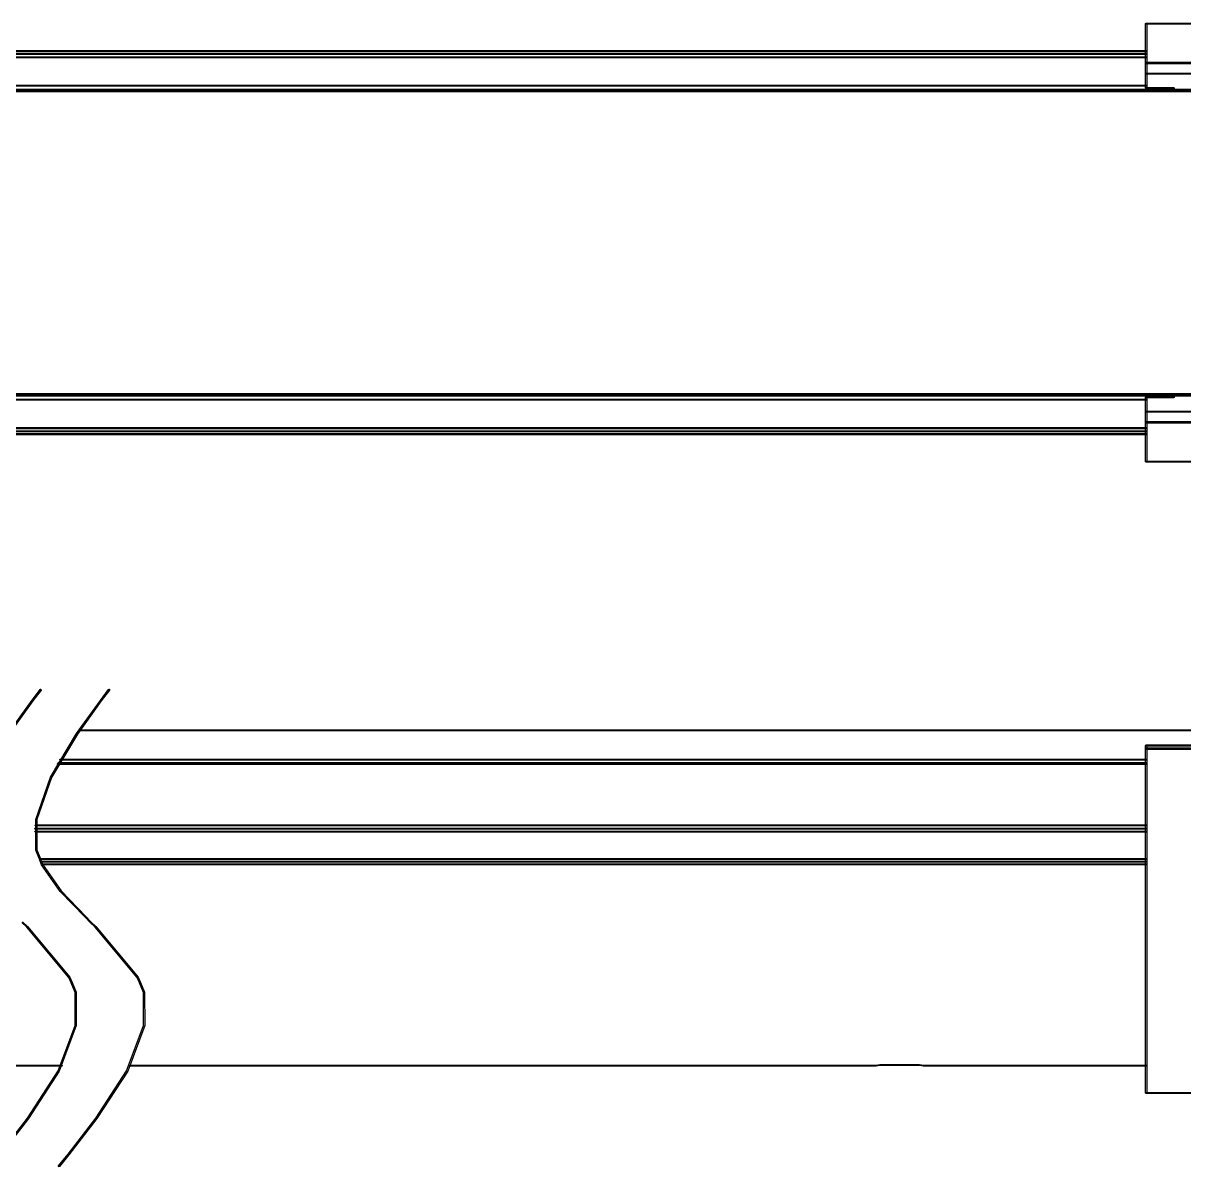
# Model space of a CAD drawing. Extents: x 0.54 to 10.46, y 0.74 to 7.76.
# Drawn here: x 8.192 to 8.958, y 4.366 to 5.121 of the extents above; entities that cross this region are included whole.
import ezdxf

# ---------------------------------------------------------------- set-up
doc = ezdxf.new("R2010")
doc.units = 0
doc.layers.get('0').update_dxf_attribs({"linetype": 'CONTINUOUS'})

msp = doc.modelspace()

# ---------------------------------------------------------------- linework, layer by layer
at = {"color": 0}
for points in [[(8.9649, 5.12028), (8.93332, 5.12028), (8.93321, 5.12028), (8.93294, 5.12061), (8.93294, 5.12067), (8.93294, 5.12076), (8.93321, 5.12099), (8.93332, 5.12099), (8.9649, 5.12099), (8.96496, 5.12099), (8.96528, 5.12076), (8.96528, 5.12067), (8.96528, 5.12061), (8.96496, 5.12028), (8.9649, 5.12028)], [(8.93332, 5.09451), (8.93321, 5.09451), (8.93294, 5.09483), (8.93294, 5.09489), (8.93294, 5.12067), (8.93294, 5.12076), (8.93321, 5.12099), (8.93332, 5.12099), (8.93338, 5.12099), (8.93365, 5.12076), (8.93365, 5.12067), (8.93365, 5.09489), (8.93365, 5.09483), (8.93338, 5.09451), (8.93332, 5.09451)], [(8.93332, 5.10221), (8.10331, 5.10221), (8.10319, 5.10221), (8.10297, 5.10254), (8.10297, 5.1026), (8.10297, 5.10271), (8.10319, 5.10292), (8.10331, 5.10292), (8.93332, 5.10292), (8.93338, 5.10292), (8.93365, 5.10271), (8.93365, 5.1026), (8.93365, 5.10254), (8.93338, 5.10221), (8.93332, 5.10221)], [(8.93332, 5.09814), (8.10075, 5.09814), (8.10064, 5.09814), (8.10042, 5.09847), (8.10042, 5.09853), (8.10042, 5.09864), (8.10064, 5.09885), (8.10075, 5.09885), (8.93332, 5.09885), (8.93338, 5.09885), (8.93365, 5.09864), (8.93365, 5.09853), (8.93365, 5.09847), (8.93338, 5.09814), (8.93332, 5.09814)], [(9.25672, 5.09451), (8.93332, 5.09451), (8.93321, 5.09451), (8.93294, 5.09483), (8.93294, 5.09489), (8.93294, 5.095), (8.93321, 5.09521), (8.93332, 5.09521), (9.25672, 5.09521), (9.25678, 5.09521), (9.25711, 5.095), (9.25711, 5.09489), (9.25711, 5.09483), (9.25678, 5.09451), (9.25672, 5.09451)], [(8.93332, 5.09413), (8.93321, 5.09413), (8.93294, 5.0944), (8.93294, 5.09446), (8.93294, 5.09489), (8.93294, 5.095), (8.93321, 5.09521), (8.93332, 5.09521), (8.93338, 5.09521), (8.93365, 5.095), (8.93365, 5.09489), (8.93365, 5.09446), (8.93365, 5.0944), (8.93338, 5.09413), (8.93332, 5.09413)], [(9.23594, 5.09413), (8.93332, 5.09413), (8.93321, 5.09413), (8.93294, 5.0944), (8.93294, 5.09446), (8.93294, 5.09457), (8.93321, 5.09483), (8.93332, 5.09483), (9.23594, 5.09483), (9.236, 5.09483), (9.23628, 5.09457), (9.23628, 5.09446), (9.23628, 5.0944), (9.236, 5.09413), (9.23594, 5.09413)], [(8.93332, 5.08729), (8.93321, 5.08729), (8.93294, 5.08757), (8.93294, 5.08762), (8.93294, 5.09451), (8.93294, 5.09462), (8.93321, 5.09483), (8.93332, 5.09483), (8.93338, 5.09483), (8.93365, 5.09462), (8.93365, 5.09451), (8.93365, 5.08762), (8.93365, 5.08757), (8.93338, 5.08729), (8.93332, 5.08729)], [(9.23594, 5.08729), (8.93332, 5.08729), (8.93321, 5.08729), (8.93294, 5.08757), (8.93294, 5.08762), (8.93294, 5.08772), (8.93321, 5.088), (8.93332, 5.088), (9.23594, 5.088), (9.236, 5.088), (9.23628, 5.08772), (9.23628, 5.08762), (9.23628, 5.08757), (9.236, 5.08729), (9.23594, 5.08729)], [(8.93332, 5.07785), (8.93321, 5.07785), (8.93294, 5.07813), (8.93294, 5.07818), (8.93294, 5.08762), (8.93294, 5.08772), (8.93321, 5.088), (8.93332, 5.088), (8.93338, 5.088), (8.93365, 5.08772), (8.93365, 5.08762), (8.93365, 5.07818), (8.93365, 5.07813), (8.93338, 5.07785), (8.93332, 5.07785)], [(9.23594, 5.07671), (8.08925, 5.07671), (8.08914, 5.07671), (8.08886, 5.07704), (8.08886, 5.0771), (8.08886, 5.07721), (8.08914, 5.07742), (8.08925, 5.07742), (9.23594, 5.07742), (9.236, 5.07742), (9.23628, 5.07721), (9.23628, 5.0771), (9.23628, 5.07704), (9.236, 5.07671), (9.23594, 5.07671)], [(8.95133, 5.07785), (8.93326, 5.07785), (8.93317, 5.07785), (8.93294, 5.07813), (8.93294, 5.07818), (8.93294, 5.07829), (8.93317, 5.07856), (8.93326, 5.07856), (8.95133, 5.07856), (8.95139, 5.07856), (8.95171, 5.07829), (8.95171, 5.07818), (8.95171, 5.07813), (8.95139, 5.07785), (8.95133, 5.07785)], [(8.95133, 5.07671), (8.95122, 5.07671), (8.95101, 5.07704), (8.95101, 5.0771), (8.95101, 5.07818), (8.95101, 5.07829), (8.95122, 5.07856), (8.95133, 5.07856), (8.95139, 5.07856), (8.95171, 5.07829), (8.95171, 5.07818), (8.95171, 5.0771), (8.95171, 5.07704), (8.95139, 5.07671), (8.95133, 5.07671)], [(9.23594, 4.87478), (5.46832, 4.87478), (5.46821, 4.87478), (5.46793, 4.87506), (5.46793, 4.87511), (5.46793, 4.87522), (5.46821, 4.87549), (5.46832, 4.87549), (9.23594, 4.87549), (9.236, 4.87549), (9.23628, 4.87522), (9.23628, 4.87511), (9.23628, 4.87506), (9.236, 4.87478), (9.23594, 4.87478)], [(8.95133, 4.87364), (8.93326, 4.87364), (8.93317, 4.87364), (8.93294, 4.87392), (8.93294, 4.87397), (8.93294, 4.87408), (8.93317, 4.87435), (8.93326, 4.87435), (8.95133, 4.87435), (8.95139, 4.87435), (8.95171, 4.87408), (8.95171, 4.87397), (8.95171, 4.87392), (8.95139, 4.87364), (8.95133, 4.87364)], [(8.93332, 4.86421), (8.93321, 4.86421), (8.93294, 4.86447), (8.93294, 4.86453), (8.93294, 4.87397), (8.93294, 4.87408), (8.93321, 4.87435), (8.93332, 4.87435), (8.93338, 4.87435), (8.93365, 4.87408), (8.93365, 4.87397), (8.93365, 4.86453), (8.93365, 4.86447), (8.93338, 4.86421), (8.93332, 4.86421)], [(8.95133, 4.87364), (8.95122, 4.87364), (8.95101, 4.87392), (8.95101, 4.87397), (8.95101, 4.87511), (8.95101, 4.87522), (8.95122, 4.87549), (8.95133, 4.87549), (8.95139, 4.87549), (8.95171, 4.87522), (8.95171, 4.87511), (8.95171, 4.87397), (8.95171, 4.87392), (8.95139, 4.87364), (8.95133, 4.87364)], [(9.23594, 4.86421), (8.93332, 4.86421), (8.93321, 4.86421), (8.93294, 4.86447), (8.93294, 4.86453), (8.93294, 4.86464), (8.93321, 4.8649), (8.93332, 4.8649), (9.23594, 4.8649), (9.236, 4.8649), (9.23628, 4.86464), (9.23628, 4.86453), (9.23628, 4.86447), (9.236, 4.86421), (9.23594, 4.86421)], [(8.93332, 4.85736), (8.93321, 4.85736), (8.93294, 4.85764), (8.93294, 4.85769), (8.93294, 4.86458), (8.93294, 4.86469), (8.93321, 4.8649), (8.93332, 4.8649), (8.93338, 4.8649), (8.93365, 4.86469), (8.93365, 4.86458), (8.93365, 4.85769), (8.93365, 4.85764), (8.93338, 4.85736), (8.93332, 4.85736)], [(8.93332, 4.85699), (8.93321, 4.85699), (8.93294, 4.85726), (8.93294, 4.85732), (8.93294, 4.85775), (8.93294, 4.85786), (8.93321, 4.85807), (8.93332, 4.85807), (8.93338, 4.85807), (8.93365, 4.85786), (8.93365, 4.85775), (8.93365, 4.85732), (8.93365, 4.85726), (8.93338, 4.85699), (8.93332, 4.85699)], [(9.23594, 4.85736), (8.93332, 4.85736), (8.93321, 4.85736), (8.93294, 4.85764), (8.93294, 4.85769), (8.93294, 4.85781), (8.93321, 4.85807), (8.93332, 4.85807), (9.23594, 4.85807), (9.236, 4.85807), (9.23628, 4.85781), (9.23628, 4.85769), (9.23628, 4.85764), (9.236, 4.85736), (9.23594, 4.85736)], [(9.25672, 4.85699), (8.93332, 4.85699), (8.93321, 4.85699), (8.93294, 4.85726), (8.93294, 4.85732), (8.93294, 4.85742), (8.93321, 4.85769), (8.93332, 4.85769), (9.25672, 4.85769), (9.25678, 4.85769), (9.25711, 4.85742), (9.25711, 4.85732), (9.25711, 4.85726), (9.25678, 4.85699), (9.25672, 4.85699)], [(8.93332, 4.83122), (8.93321, 4.83122), (8.93294, 4.83149), (8.93294, 4.83154), (8.93294, 4.85732), (8.93294, 4.85742), (8.93321, 4.85764), (8.93332, 4.85764), (8.93338, 4.85764), (8.93365, 4.85742), (8.93365, 4.85732), (8.93365, 4.83154), (8.93365, 4.83149), (8.93338, 4.83122), (8.93332, 4.83122)], [(8.93332, 4.85335), (5.45204, 4.85335), (5.45193, 4.85335), (5.45167, 4.85363), (5.45167, 4.85368), (5.45167, 4.85379), (5.45193, 4.85406), (5.45204, 4.85406), (8.93332, 4.85406), (8.93338, 4.85406), (8.93365, 4.85379), (8.93365, 4.85368), (8.93365, 4.85363), (8.93338, 4.85335), (8.93332, 4.85335)], [(8.93332, 4.84928), (7.04769, 4.84928), (7.04758, 4.84928), (7.04731, 4.84956), (7.04731, 4.84961), (7.04731, 4.84972), (7.04758, 4.84999), (7.04769, 4.84999), (8.93332, 4.84999), (8.93338, 4.84999), (8.93365, 4.84972), (8.93365, 4.84961), (8.93365, 4.84956), (8.93338, 4.84928), (8.93332, 4.84928)], [(8.9649, 4.83122), (8.93332, 4.83122), (8.93321, 4.83122), (8.93294, 4.83149), (8.93294, 4.83154), (8.93294, 4.83165), (8.93321, 4.83192), (8.93332, 4.83192), (8.9649, 4.83192), (8.96496, 4.83192), (8.96528, 4.83165), (8.96528, 4.83154), (8.96528, 4.83149), (8.96496, 4.83122), (8.9649, 4.83122)], [(9.23594, 4.65397), (8.22917, 4.65397), (8.22906, 4.65397), (8.22879, 4.65424), (8.22879, 4.65429), (8.22879, 4.6544), (8.22906, 4.65468), (8.22917, 4.65468), (9.23594, 4.65468), (9.236, 4.65468), (9.23628, 4.6544), (9.23628, 4.65429), (9.23628, 4.65424), (9.236, 4.65397), (9.23594, 4.65397)], [(9.23594, 4.64388), (8.93332, 4.64388), (8.93321, 4.64388), (8.93294, 4.64415), (8.93294, 4.64421), (8.93294, 4.64432), (8.93321, 4.64458), (8.93332, 4.64458), (9.23594, 4.64458), (9.236, 4.64458), (9.23628, 4.64432), (9.23628, 4.64421), (9.23628, 4.64415), (9.236, 4.64388), (9.23594, 4.64388)], [(8.93332, 4.64204), (8.93321, 4.64204), (8.93294, 4.64231), (8.93294, 4.64236), (8.93294, 4.64421), (8.93294, 4.64432), (8.93321, 4.64458), (8.93332, 4.64458), (8.93338, 4.64458), (8.93365, 4.64432), (8.93365, 4.64421), (8.93365, 4.64236), (8.93365, 4.64231), (8.93338, 4.64204), (8.93332, 4.64204)], [(9.23594, 4.64204), (8.93332, 4.64204), (8.93321, 4.64204), (8.93294, 4.64231), (8.93294, 4.64236), (8.93294, 4.64247), (8.93321, 4.64274), (8.93332, 4.64274), (9.23594, 4.64274), (9.236, 4.64274), (9.23628, 4.64247), (9.23628, 4.64236), (9.23628, 4.64231), (9.236, 4.64204), (9.23594, 4.64204)], [(8.93332, 4.6415), (8.93321, 4.6415), (8.93294, 4.64176), (8.93294, 4.64182), (8.93294, 4.64236), (8.93294, 4.64247), (8.93321, 4.64274), (8.93332, 4.64274), (8.93338, 4.64274), (8.93365, 4.64247), (8.93365, 4.64236), (8.93365, 4.64182), (8.93365, 4.64176), (8.93338, 4.6415), (8.93332, 4.6415)], [(8.93332, 4.41456), (8.93321, 4.41456), (8.93294, 4.41482), (8.93294, 4.41488), (8.93294, 4.64182), (8.93294, 4.64193), (8.93321, 4.64219), (8.93332, 4.64219), (8.93338, 4.64219), (8.93365, 4.64193), (8.93365, 4.64182), (8.93365, 4.41488), (8.93365, 4.41482), (8.93338, 4.41456), (8.93332, 4.41456)], [(9.25672, 4.6415), (8.93332, 4.6415), (8.93321, 4.6415), (8.93294, 4.64176), (8.93294, 4.64182), (8.93294, 4.64193), (8.93321, 4.64219), (8.93332, 4.64219), (9.25672, 4.64219), (9.25678, 4.64219), (9.25711, 4.64193), (9.25711, 4.64182), (9.25711, 4.64176), (9.25678, 4.6415), (9.25672, 4.6415)], [(8.93332, 4.63238), (8.21533, 4.63238), (8.21522, 4.63238), (8.21496, 4.63271), (8.21496, 4.63276), (8.21496, 4.63286), (8.21522, 4.63308), (8.21533, 4.63308), (8.93332, 4.63308), (8.93338, 4.63308), (8.93365, 4.63286), (8.93365, 4.63276), (8.93365, 4.63271), (8.93338, 4.63238), (8.93332, 4.63238)], [(8.93332, 4.58892), (8.19997, 4.58892), (8.19987, 4.58892), (8.1996, 4.58919), (8.1996, 4.58925), (8.1996, 4.58936), (8.19987, 4.58963), (8.19997, 4.58963), (8.93332, 4.58963), (8.93338, 4.58963), (8.93365, 4.58936), (8.93365, 4.58925), (8.93365, 4.58919), (8.93338, 4.58892), (8.93332, 4.58892)], [(8.93332, 4.56722), (8.20372, 4.56722), (8.20361, 4.56722), (8.20335, 4.56749), (8.20335, 4.56754), (8.20335, 4.56765), (8.20361, 4.56793), (8.20372, 4.56793), (8.93332, 4.56793), (8.93338, 4.56793), (8.93365, 4.56765), (8.93365, 4.56754), (8.93365, 4.56749), (8.93338, 4.56722), (8.93332, 4.56722)], [(8.21739, 4.43261), (7.07026, 4.43261), (7.07015, 4.43261), (7.06993, 4.43289), (7.06993, 4.43294), (7.06993, 4.43306), (7.07015, 4.43332), (7.07026, 4.43332), (8.21739, 4.43332), (8.21744, 4.43332), (8.21772, 4.43306), (8.21772, 4.43294), (8.21772, 4.43289), (8.21744, 4.43261), (8.21739, 4.43261)], [(8.75483, 4.43261), (8.26258, 4.43261), (8.26247, 4.43261), (8.26221, 4.43289), (8.26221, 4.43294), (8.26221, 4.43306), (8.26247, 4.43332), (8.26258, 4.43332), (8.75483, 4.43332), (8.75489, 4.43332), (8.75521, 4.43306), (8.75521, 4.43294), (8.75521, 4.43289), (8.75489, 4.43261), (8.75483, 4.43261)], [(8.75483, 4.43261), (8.75472, 4.43261), (8.7545, 4.43289), (8.7545, 4.43289), (8.7545, 4.433), (8.75478, 4.43332), (8.75483, 4.43332), (8.75743, 4.43365), (8.78369, 4.43365), (8.78635, 4.43332), (8.7864, 4.43332), (8.78663, 4.43306), (8.78663, 4.43294), (8.78663, 4.43289), (8.78635, 4.43261), (8.78629, 4.43261), (8.78624, 4.43261), (8.78364, 4.43294), (8.75749, 4.43294), (8.75489, 4.43261), (8.75483, 4.43261)], [(8.93332, 4.43261), (8.78629, 4.43261), (8.78618, 4.43261), (8.78592, 4.43289), (8.78592, 4.43294), (8.78592, 4.43306), (8.78618, 4.43332), (8.78629, 4.43332), (8.93332, 4.43332), (8.93338, 4.43332), (8.93365, 4.43306), (8.93365, 4.43294), (8.93365, 4.43289), (8.93338, 4.43261), (8.93332, 4.43261)], [(8.9649, 4.41456), (8.93332, 4.41456), (8.93321, 4.41456), (8.93294, 4.41482), (8.93294, 4.41488), (8.93294, 4.41499), (8.93321, 4.41525), (8.93332, 4.41525), (8.9649, 4.41525), (8.96496, 4.41525), (8.96528, 4.41499), (8.96528, 4.41488), (8.96528, 4.41482), (8.96496, 4.41456), (8.9649, 4.41456)]]:
    msp.add_lwpolyline(points, close=True, dxfattribs=at)
at = {"color": 9}
for points in [[(8.93332, 5.0981), (8.10075, 5.0981), (8.10064, 5.0981), (8.10037, 5.09836), (8.10037, 5.09842), (8.10037, 5.09853), (8.10064, 5.09879), (8.10075, 5.09879), (8.93332, 5.09879), (8.93338, 5.09879), (8.93365, 5.09853), (8.93365, 5.09842), (8.93365, 5.09836), (8.93338, 5.0981), (8.93332, 5.0981)], [(8.93332, 5.10026), (8.10206, 5.10026), (8.10194, 5.10026), (8.10172, 5.10053), (8.10172, 5.10058), (8.10172, 5.10069), (8.10194, 5.10097), (8.10206, 5.10097), (8.93332, 5.10097), (8.93338, 5.10097), (8.93365, 5.10069), (8.93365, 5.10058), (8.93365, 5.10053), (8.93338, 5.10026), (8.93332, 5.10026)], [(8.93332, 5.10206), (8.10319, 5.10206), (8.10308, 5.10206), (8.10286, 5.10238), (8.10286, 5.10243), (8.10286, 5.10254), (8.10308, 5.10275), (8.10319, 5.10275), (8.93332, 5.10275), (8.93338, 5.10275), (8.93365, 5.10254), (8.93365, 5.10243), (8.93365, 5.10238), (8.93338, 5.10206), (8.93332, 5.10206)], [(8.93332, 5.07937), (8.09044, 5.07937), (8.09033, 5.07937), (8.09006, 5.07964), (8.09006, 5.07969), (8.09006, 5.07981), (8.09033, 5.08008), (8.09044, 5.08008), (8.93332, 5.08008), (8.93338, 5.08008), (8.93365, 5.07981), (8.93365, 5.07969), (8.93365, 5.07964), (8.93338, 5.07937), (8.93332, 5.07937)], [(9.23594, 5.07563), (8.08876, 5.07563), (8.08865, 5.07563), (8.08843, 5.0759), (8.08843, 5.07596), (8.08843, 5.07607), (8.08865, 5.07628), (8.08876, 5.07628), (9.23594, 5.07628), (9.236, 5.07628), (9.23628, 5.07607), (9.23628, 5.07596), (9.23628, 5.0759), (9.236, 5.07563), (9.23594, 5.07563)], [(9.23594, 4.87592), (5.46913, 4.87592), (5.46903, 4.87592), (5.46875, 4.87619), (5.46875, 4.87625), (5.46875, 4.87636), (5.46903, 4.87657), (5.46913, 4.87657), (9.23594, 4.87657), (9.236, 4.87657), (9.23628, 4.87636), (9.23628, 4.87625), (9.23628, 4.87619), (9.236, 4.87592), (9.23594, 4.87592)], [(8.93332, 4.87213), (5.46642, 4.87213), (5.46631, 4.87213), (5.46604, 4.87244), (5.46604, 4.8725), (5.46604, 4.87261), (5.46631, 4.87283), (5.46642, 4.87283), (8.93332, 4.87283), (8.93338, 4.87283), (8.93365, 4.87261), (8.93365, 4.8725), (8.93365, 4.87244), (8.93338, 4.87213), (8.93332, 4.87213)], [(8.93332, 4.8534), (5.4521, 4.8534), (5.45199, 4.8534), (5.45171, 4.85368), (5.45171, 4.85374), (5.45171, 4.85385), (5.45199, 4.85411), (5.4521, 4.85411), (8.93332, 4.85411), (8.93338, 4.85411), (8.93365, 4.85385), (8.93365, 4.85374), (8.93365, 4.85368), (8.93338, 4.8534), (8.93332, 4.8534)], [(8.93332, 4.85124), (7.04769, 4.85124), (7.04758, 4.85124), (7.04731, 4.85151), (7.04731, 4.85157), (7.04731, 4.85167), (7.04758, 4.85194), (7.04769, 4.85194), (8.93332, 4.85194), (8.93338, 4.85194), (8.93365, 4.85167), (8.93365, 4.85157), (8.93365, 4.85151), (8.93338, 4.85124), (8.93332, 4.85124)], [(8.93332, 4.84944), (7.04769, 4.84944), (7.04758, 4.84944), (7.04731, 4.84972), (7.04731, 4.84978), (7.04731, 4.84988), (7.04758, 4.85015), (7.04769, 4.85015), (8.93332, 4.85015), (8.93338, 4.85015), (8.93365, 4.84988), (8.93365, 4.84978), (8.93365, 4.84972), (8.93338, 4.84944), (8.93332, 4.84944)], [(8.93332, 4.63162), (8.2149, 4.63162), (8.21479, 4.63162), (8.21451, 4.63194), (8.21451, 4.632), (8.21451, 4.63211), (8.21479, 4.63232), (8.2149, 4.63232), (8.93332, 4.63232), (8.93338, 4.63232), (8.93365, 4.63211), (8.93365, 4.632), (8.93365, 4.63194), (8.93338, 4.63162), (8.93332, 4.63162)], [(8.93332, 4.63444), (8.21653, 4.63444), (8.21642, 4.63444), (8.21615, 4.63471), (8.21615, 4.63476), (8.21615, 4.63488), (8.21642, 4.63514), (8.21653, 4.63514), (8.93332, 4.63514), (8.93338, 4.63514), (8.93365, 4.63488), (8.93365, 4.63476), (8.93365, 4.63471), (8.93338, 4.63444), (8.93332, 4.63444)], [(8.93332, 4.59119), (8.20014, 4.59119), (8.20003, 4.59119), (8.19976, 4.59147), (8.19976, 4.59153), (8.19976, 4.59164), (8.20003, 4.59185), (8.20014, 4.59185), (8.93332, 4.59185), (8.93338, 4.59185), (8.93365, 4.59164), (8.93365, 4.59153), (8.93365, 4.59147), (8.93338, 4.59119), (8.93332, 4.59119)], [(8.93332, 4.58708), (8.19987, 4.58708), (8.19976, 4.58708), (8.19954, 4.5874), (8.19954, 4.58746), (8.19954, 4.58757), (8.19976, 4.58778), (8.19987, 4.58778), (8.93332, 4.58778), (8.93338, 4.58778), (8.93365, 4.58757), (8.93365, 4.58746), (8.93365, 4.5874), (8.93338, 4.58708), (8.93332, 4.58708)], [(8.93332, 4.56901), (8.20296, 4.56901), (8.20285, 4.56901), (8.20264, 4.56933), (8.20264, 4.56939), (8.20264, 4.5695), (8.20285, 4.56972), (8.20296, 4.56972), (8.93332, 4.56972), (8.93338, 4.56972), (8.93365, 4.5695), (8.93365, 4.56939), (8.93365, 4.56933), (8.93338, 4.56901), (8.93332, 4.56901)], [(8.93332, 4.56549), (8.20449, 4.56549), (8.20438, 4.56549), (8.20415, 4.56581), (8.20415, 4.56586), (8.20415, 4.56597), (8.20438, 4.56619), (8.20449, 4.56619), (8.93332, 4.56619), (8.93338, 4.56619), (8.93365, 4.56597), (8.93365, 4.56586), (8.93365, 4.56581), (8.93338, 4.56549), (8.93332, 4.56549)]]:
    msp.add_lwpolyline(points, close=True, dxfattribs=at)
at = {"color": 4}
for points in [[(8.18201, 4.65218), (8.19775, 4.6741), (8.20313, 4.68126), (8.20313, 4.68132), (8.20356, 4.68137), (8.20361, 4.68132), (8.20361, 4.68132), (8.20372, 4.68088), (8.20372, 4.68083), (8.19835, 4.67367), (8.18267, 4.65186)], [(8.17632, 4.37457), (8.19472, 4.39822), (8.215, 4.42942), (8.22624, 4.45947), (8.22613, 4.48128), (8.22358, 4.48747), (8.22211, 4.491), (8.19422, 4.52425), (8.19097, 4.5274)], [(8.19146, 4.52794), (8.19476, 4.52474), (8.22271, 4.49126), (8.22424, 4.48774), (8.22683, 4.4815), (8.22694, 4.45947), (8.21576, 4.42925), (8.19536, 4.39794), (8.17692, 4.37414)]]:
    msp.add_lwpolyline(points, dxfattribs=at)
msp.add_lwpolyline([(8.21556, 4.36615), (8.21556, 4.36615), (8.21533, 4.36626), (8.21533, 4.36626), (8.21528, 4.36632), (8.21522, 4.36675), (8.21528, 4.36675), (8.22151, 4.37457), (8.2399, 4.39822), (8.26019, 4.42942), (8.27138, 4.45942), (8.27126, 4.48128), (8.26872, 4.48747), (8.26725, 4.491), (8.23942, 4.52425), (8.23617, 4.52746), (8.23275, 4.53082), (8.21636, 4.54779), (8.20404, 4.56554), (8.20264, 4.56922), (8.20036, 4.57514), (8.20025, 4.59538), (8.20985, 4.62326), (8.22721, 4.65213), (8.24294, 4.67404), (8.24832, 4.68121), (8.24832, 4.68126), (8.24875, 4.68137), (8.24881, 4.68132), (8.24881, 4.68132), (8.24886, 4.68088), (8.24886, 4.68083), (8.24886, 4.68078), (8.24349, 4.67361), (8.22786, 4.65181), (8.21056, 4.6231), (8.20101, 4.59543), (8.20101, 4.57536), (8.20329, 4.5695), (8.20469, 4.56586), (8.21696, 4.54824), (8.23324, 4.53125), (8.23665, 4.52794), (8.2399, 4.52474), (8.2679, 4.49126), (8.26942, 4.48774), (8.27203, 4.4815), (8.27214, 4.45947), (8.2609, 4.42925), (8.2405, 4.39794), (8.22206, 4.37414), (8.21582, 4.36632), (8.21576, 4.36632), (8.2156, 4.36615), (8.21556, 4.36615)], close=True, dxfattribs=at)

doc.saveas('drawing.dxf')
